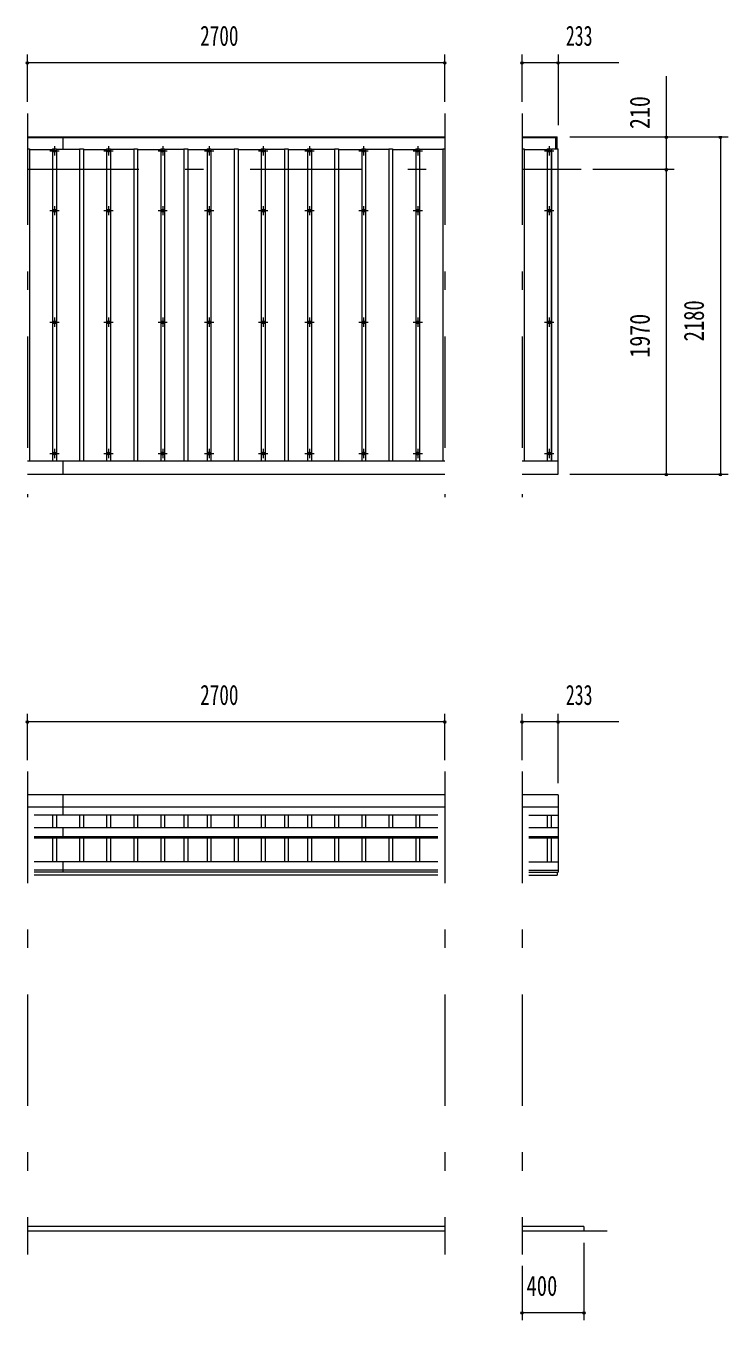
# Model space of a CAD drawing. Units: millimetres, scale not verified. Extents: x -25340 to 25344, y -10500 to 10500.
# Drawn here: x -10443 to -5900, y 1220 to 9584 of the extents above; entities that cross this region are included whole.
import ezdxf
from ezdxf.enums import TextEntityAlignment as Align

# ---------------------------------------------------------------- set-up
doc = ezdxf.new("R2010")
doc.units = ezdxf.units.MM
doc.header["$LTSCALE"] = 60
doc.linetypes.add('USER3', pattern=[24, 12, -5, 2, -5])
for name, color, linetype, lineweight in [('0-2_1-05BOLD', 7, 'Continuous', 18), ('0-3_1-25CENTER', 3, 'USER3', 18), ('0-4_1-45THIN', 4, 'Continuous', 18), ('0-5_1-55DIM', 3, 'Continuous', 18)]:
    doc.layers.add(name, color=color, linetype=linetype, lineweight=lineweight)
doc.styles.add('ＭＳ ゴシック', font='')
doc.styles.get('ＭＳ ゴシック').set_extended_font_data('MS Gothic')

msp = doc.modelspace()

# ---------------------------------------------------------------- linework, layer by layer
at = {"layer": '0-2_1-05BOLD'}
for p, q in [((-10432.78, 8867.67), (-7732.77, 8867.67)), ((-10202.77, 8867.67), (-10202.77, 8784.63)), ((-7232.77, 8867.67), (-7004.78, 8867.67)), ((-7014.78, 8790.67), (-7014.78, 8867.67)), ((-7004.78, 8790.67), (-7004.78, 8867.67)), ((-10432.78, 8862.67), (-7732.77, 8862.67)), ((-7232.77, 8862.67), (-7014.78, 8862.67)), ((-7039.77, 8790.67), (-6999.78, 8790.67)), ((-7039.77, 6773.43), (-7039.77, 8790.67)), ((-10432.77, 6773.43), (-7732.77, 6773.43)), ((-10202.77, 6773.43), (-10202.77, 6687.67)), ((-7232.77, 6773.43), (-6999.78, 6773.43)), ((-10432.77, 6687.67), (-7732.77, 6687.67)), ((-7732.77, 4614.67), (-10432.77, 4614.67)), ((-10202.77, 4614.67), (-10202.77, 4482.27)), ((-6999.77, 4614.67), (-7232.77, 4614.67)), ((-6999.77, 4614.67), (-6999.77, 4115.47)), ((-10432.77, 4537.52), (-7732.77, 4537.52)), ((-7232.77, 4537.52), (-6999.77, 4537.52)), ((-7777.32, 4482.27), (-10388.22, 4482.27)), ((-7188.23, 4482.27), (-6999.77, 4482.27)), ((-10388.22, 4402.96), (-7777.32, 4402.96)), ((-10202.77, 4402.96), (-10202.77, 4337.03)), ((-7188.23, 4402.96), (-6999.77, 4402.96)), ((-10388.22, 4345.26), (-7777.32, 4345.26)), ((-10388.22, 4337.03), (-7777.32, 4337.03)), ((-7188.23, 4345.26), (-6999.77, 4345.26)), ((-7188.23, 4337.03), (-6999.77, 4337.03)), ((-7777.32, 4182.45), (-10388.22, 4182.45)), ((-10202.77, 4182.45), (-10202.77, 4115.47)), ((-7188.23, 4182.45), (-6999.77, 4182.45)), ((-7777.32, 4127.33), (-10388.22, 4127.33)), ((-7777.32, 4115.47), (-10388.22, 4115.47)), ((-7188.23, 4127.33), (-6999.77, 4127.33)), ((-7188.23, 4115.47), (-6999.77, 4115.47)), ((-7004.77, 4115.47), (-7004.77, 4094.67)), ((-7777.32, 4094.67), (-10388.22, 4094.67)), ((-7188.23, 4094.67), (-7004.77, 4094.67)), ((-7732.77, 1824.67), (-10432.77, 1824.67)), ((-7732.77, 1794.67), (-10432.77, 1794.67)), ((-6832.77, 1824.67), (-7232.77, 1824.67)), ((-6682.77, 1794.67), (-7232.77, 1794.67)), ((-6832.77, 1824.67), (-6832.77, 1794.67))]:
    msp.add_line(p, q, dxfattribs=at)
msp.add_lwpolyline([(-7232.77, 6687.67), (-6999.78, 6687.67), (-6999.78, 8790.67)], dxfattribs=at)
for centre in [(-10257.77, 8390.17), (-9907.77, 8390.17), (-9557.77, 8390.17), (-9257.77, 8390.17), (-8907.77, 8390.17), (-8607.77, 8390.17), (-8257.77, 8390.17), (-7907.77, 8390.17), (-7057.77, 8390.17), (-10257.77, 7668.51), (-9907.77, 7668.51), (-9557.77, 7668.51), (-9257.77, 7668.51), (-8907.77, 7668.51), (-8607.77, 7668.51), (-8257.77, 7668.51), (-7907.77, 7668.51), (-7057.77, 7668.51), (-10257.77, 6820.85), (-9907.77, 6820.85), (-9557.77, 6820.85), (-9257.77, 6820.85), (-8907.77, 6820.85), (-8607.77, 6820.85), (-8257.77, 6820.85), (-7907.77, 6820.85), (-7057.77, 6820.85)]:
    msp.add_circle(centre, 10, dxfattribs=at)
for centre, start, end in [((-10257.77, 8765.7), 46.39838, 133.60162), ((-10257.77, 8786.71), 226.3961, 313.6039), ((-9907.77, 8765.7), 46.39838, 133.60162), ((-9907.77, 8786.71), 226.3961, 313.6039), ((-9557.77, 8765.7), 46.39838, 133.60162), ((-9557.77, 8786.71), 226.3961, 313.6039), ((-9257.77, 8765.7), 46.39838, 133.60162), ((-9257.77, 8786.71), 226.3961, 313.6039), ((-8907.77, 8765.7), 46.39838, 133.60162), ((-8907.77, 8786.71), 226.3961, 313.6039), ((-8607.77, 8765.7), 46.39838, 133.60162), ((-8607.77, 8786.71), 226.3961, 313.6039), ((-8257.77, 8765.7), 46.39838, 133.60162), ((-8257.77, 8786.71), 226.3961, 313.6039), ((-7907.77, 8765.7), 46.39838, 133.60162), ((-7907.77, 8786.71), 226.3961, 313.6039), ((-7057.77, 8765.7), 46.39838, 133.60162), ((-7057.77, 8786.71), 226.3961, 313.6039)]:
    msp.add_arc(centre, 14.5, start, end, dxfattribs=at)
at = {"layer": '0-3_1-25CENTER'}
for p, q in [((-10432.78, 9017.67), (-10432.77, 6537.67)), ((-7732.77, 9017.67), (-7732.77, 6537.67)), ((-7232.77, 9017.67), (-7232.77, 6537.67)), ((-10257.77, 8806.2), (-10257.77, 8746.2)), ((-9907.77, 8806.2), (-9907.77, 8746.2)), ((-9557.77, 8806.2), (-9557.77, 8746.2)), ((-9257.77, 8806.2), (-9257.77, 8746.2)), ((-8907.77, 8806.2), (-8907.77, 8746.2)), ((-8607.77, 8806.2), (-8607.77, 8746.2)), ((-8257.77, 8806.2), (-8257.77, 8746.2)), ((-7907.77, 8806.2), (-7907.77, 8746.2)), ((-7057.77, 8806.2), (-7057.77, 8746.2)), ((-10287.77, 8776.2), (-10227.77, 8776.2)), ((-9937.77, 8776.2), (-9877.77, 8776.2)), ((-9587.77, 8776.2), (-9527.77, 8776.2)), ((-9287.77, 8776.2), (-9227.77, 8776.2)), ((-8937.77, 8776.2), (-8877.77, 8776.2)), ((-8637.77, 8776.2), (-8577.77, 8776.2)), ((-8287.77, 8776.2), (-8227.77, 8776.2)), ((-7937.77, 8776.2), (-7877.77, 8776.2)), ((-7087.77, 8776.2), (-7027.77, 8776.2)), ((-10432.78, 8657.67), (-7732.77, 8657.67)), ((-7232.77, 8657.67), (-6849.77, 8657.67)), ((-10287.77, 8390.17), (-10227.77, 8390.17)), ((-10257.77, 8420.16), (-10257.77, 8360.17)), ((-9937.77, 8390.17), (-9877.77, 8390.17)), ((-9907.77, 8420.16), (-9907.77, 8360.17)), ((-9587.77, 8390.17), (-9527.77, 8390.17)), ((-9557.77, 8420.16), (-9557.77, 8360.17)), ((-9287.77, 8390.17), (-9227.77, 8390.17)), ((-9257.77, 8420.16), (-9257.77, 8360.17)), ((-8937.77, 8390.17), (-8877.77, 8390.17)), ((-8907.77, 8420.16), (-8907.77, 8360.17)), ((-8637.77, 8390.17), (-8577.77, 8390.17)), ((-8607.77, 8420.16), (-8607.77, 8360.17)), ((-8287.77, 8390.17), (-8227.77, 8390.17)), ((-8257.77, 8420.16), (-8257.77, 8360.17)), ((-7937.77, 8390.17), (-7877.77, 8390.17)), ((-7907.77, 8420.16), (-7907.77, 8360.17)), ((-7087.77, 8390.17), (-7027.77, 8390.17)), ((-7057.77, 8420.16), (-7057.77, 8360.17)), ((-10257.77, 7698.51), (-10257.77, 7638.5)), ((-9907.77, 7698.51), (-9907.77, 7638.5)), ((-9557.77, 7698.51), (-9557.77, 7638.5)), ((-9257.77, 7698.51), (-9257.77, 7638.5)), ((-8907.77, 7698.51), (-8907.77, 7638.5)), ((-8607.77, 7698.51), (-8607.77, 7638.5)), ((-8257.77, 7698.51), (-8257.77, 7638.5)), ((-7907.77, 7698.51), (-7907.77, 7638.5)), ((-7057.77, 7698.51), (-7057.77, 7638.5)), ((-10287.77, 7668.51), (-10227.77, 7668.51)), ((-9937.77, 7668.51), (-9877.77, 7668.51)), ((-9587.77, 7668.51), (-9527.77, 7668.51)), ((-9287.77, 7668.51), (-9227.77, 7668.51)), ((-8937.77, 7668.51), (-8877.77, 7668.51)), ((-8637.77, 7668.51), (-8577.77, 7668.51)), ((-8287.77, 7668.51), (-8227.77, 7668.51)), ((-7937.77, 7668.51), (-7877.77, 7668.51)), ((-7087.77, 7668.51), (-7027.77, 7668.51)), ((-10287.77, 6820.85), (-10227.77, 6820.85)), ((-10257.77, 6850.84), (-10257.77, 6790.85)), ((-9937.77, 6820.85), (-9877.77, 6820.85)), ((-9907.77, 6850.84), (-9907.77, 6790.85)), ((-9587.77, 6820.85), (-9527.77, 6820.85)), ((-9557.77, 6850.84), (-9557.77, 6790.85)), ((-9287.77, 6820.85), (-9227.77, 6820.85)), ((-9257.77, 6850.84), (-9257.77, 6790.85)), ((-8937.77, 6820.85), (-8877.77, 6820.85)), ((-8907.77, 6850.84), (-8907.77, 6790.85)), ((-8637.77, 6820.85), (-8577.77, 6820.85)), ((-8607.77, 6850.84), (-8607.77, 6790.85)), ((-8287.77, 6820.85), (-8227.77, 6820.85)), ((-8257.77, 6850.84), (-8257.77, 6790.85)), ((-7937.77, 6820.85), (-7877.77, 6820.85)), ((-7907.77, 6850.84), (-7907.77, 6790.85)), ((-7087.77, 6820.85), (-7027.77, 6820.85)), ((-7057.77, 6850.84), (-7057.77, 6790.85)), ((-10432.77, 4764.67), (-10432.77, 1644.67)), ((-7732.77, 4764.67), (-7732.77, 1644.67)), ((-7232.77, 4764.67), (-7232.77, 1644.67))]:
    msp.add_line(p, q, dxfattribs=at)
at = {"layer": '0-4_1-45THIN'}
for p, q in [((-10420.28, 8784.63), (-10270.28, 8784.63)), ((-10270.27, 8790.67), (-10270.27, 6773.43)), ((-10270.27, 8790.67), (-10245.27, 8790.67)), ((-10245.27, 8790.67), (-10245.27, 6773.43)), ((-10095.27, 8784.63), (-10245.27, 8784.63)), ((-10095.27, 8790.67), (-10070.27, 8790.67)), ((-10095.27, 8790.67), (-10095.27, 6773.43)), ((-10070.27, 8790.67), (-10070.27, 6773.43)), ((-10070.27, 8784.63), (-9920.27, 8784.63)), ((-9920.27, 8790.67), (-9895.27, 8790.67)), ((-9920.27, 8790.67), (-9920.27, 6773.43)), ((-9895.27, 8790.67), (-9895.27, 6773.43)), ((-9745.27, 8784.63), (-9895.27, 8784.63)), ((-9745.27, 8790.67), (-9745.27, 6773.43)), ((-9745.27, 8790.67), (-9720.27, 8790.67)), ((-9720.27, 8790.67), (-9720.27, 6773.43)), ((-9720.27, 8784.63), (-9570.27, 8784.63)), ((-9570.27, 8790.67), (-9570.27, 6773.43)), ((-9570.27, 8790.67), (-9545.27, 8790.67)), ((-9545.27, 8790.67), (-9545.27, 6773.43)), ((-9420.28, 8784.63), (-9545.27, 8784.63)), ((-9420.28, 8790.67), (-9395.27, 8790.67)), ((-9420.28, 8790.67), (-9420.27, 6773.43)), ((-9395.27, 8790.67), (-9395.27, 6773.43)), ((-9395.27, 8784.63), (-9270.27, 8784.63)), ((-9270.27, 8790.67), (-9245.27, 8790.67)), ((-9270.27, 8790.67), (-9270.27, 6773.43)), ((-9245.27, 8790.67), (-9245.27, 6773.43)), ((-9095.27, 8784.63), (-9245.27, 8784.63)), ((-9095.27, 8790.67), (-9070.27, 8790.67)), ((-9095.27, 8790.67), (-9095.27, 6773.43)), ((-9070.27, 8790.67), (-9070.27, 6773.43)), ((-9070.27, 8784.63), (-8920.27, 8784.63)), ((-8920.27, 8790.67), (-8895.27, 8790.67)), ((-8920.27, 8790.67), (-8920.27, 6773.43)), ((-8895.27, 8790.67), (-8895.27, 6773.43)), ((-8770.27, 8784.63), (-8895.27, 8784.63)), ((-8770.27, 8790.67), (-8745.27, 8790.67)), ((-8770.27, 8790.67), (-8770.27, 6773.43)), ((-8745.27, 8790.67), (-8745.27, 6773.43)), ((-8745.27, 8784.63), (-8620.27, 8784.63)), ((-8620.27, 8790.67), (-8620.27, 6773.43)), ((-8620.27, 8790.67), (-8595.27, 8790.67)), ((-8595.27, 8790.67), (-8595.27, 6773.43)), ((-8445.27, 8784.63), (-8595.27, 8784.63)), ((-8445.27, 8790.67), (-8445.27, 6773.43)), ((-8445.27, 8790.67), (-8420.27, 8790.67)), ((-8420.27, 8790.67), (-8420.27, 6773.43)), ((-8420.27, 8784.63), (-8270.27, 8784.63)), ((-8270.27, 8790.67), (-8245.27, 8790.67)), ((-8270.27, 8790.67), (-8270.27, 6773.43)), ((-8245.27, 8790.67), (-8245.27, 6773.43)), ((-8095.27, 8784.63), (-8245.27, 8784.63)), ((-8095.27, 8790.67), (-8095.27, 6773.43)), ((-8095.27, 8790.67), (-8070.27, 8790.67)), ((-8070.27, 8790.67), (-8070.27, 6773.43)), ((-8070.27, 8784.63), (-7920.27, 8784.63)), ((-7920.27, 8790.67), (-7920.27, 6773.43)), ((-7745.27, 8784.63), (-7895.27, 8784.63)), ((-7745.27, 8790.67), (-7745.27, 6773.43)), ((-7745.27, 8790.67), (-7732.77, 8790.67)), ((-7232.77, 8790.67), (-7220.27, 8790.67)), ((-7220.27, 8790.67), (-7220.27, 6773.43)), ((-7220.27, 8784.63), (-7070.27, 8784.63)), ((-7070.27, 8790.67), (-7070.27, 6773.43)), ((-7039.77, 8775.67), (-7045.27, 8775.67)), ((-10270.27, 4482.27), (-10270.27, 4402.96)), ((-10245.27, 4482.27), (-10245.27, 4402.96)), ((-10095.27, 4482.27), (-10095.27, 4402.96)), ((-10070.27, 4482.27), (-10070.27, 4402.96)), ((-9920.27, 4482.27), (-9920.27, 4402.96)), ((-9895.27, 4482.27), (-9895.27, 4402.96)), ((-9745.27, 4482.27), (-9745.27, 4402.96)), ((-9720.27, 4482.27), (-9720.27, 4402.96)), ((-9570.27, 4482.27), (-9570.27, 4402.96)), ((-9545.27, 4482.27), (-9545.27, 4402.96)), ((-9420.27, 4482.27), (-9420.27, 4402.96)), ((-9395.27, 4482.27), (-9395.27, 4402.96)), ((-9270.27, 4482.27), (-9270.27, 4402.96)), ((-9245.27, 4482.27), (-9245.27, 4402.96)), ((-9095.27, 4482.27), (-9095.27, 4402.96)), ((-9070.27, 4482.27), (-9070.27, 4402.96)), ((-8920.27, 4482.27), (-8920.27, 4402.96)), ((-8895.27, 4482.27), (-8895.27, 4402.96)), ((-8770.27, 4482.27), (-8770.27, 4402.96)), ((-8745.27, 4482.27), (-8745.27, 4402.96)), ((-8620.27, 4482.27), (-8620.27, 4402.96)), ((-8595.27, 4482.27), (-8595.27, 4402.96)), ((-8445.27, 4482.27), (-8445.27, 4402.96)), ((-8420.27, 4482.27), (-8420.27, 4402.96)), ((-8270.27, 4482.27), (-8270.27, 4402.96)), ((-8245.27, 4482.27), (-8245.27, 4402.96)), ((-8095.27, 4482.27), (-8095.27, 4402.96)), ((-8070.27, 4482.27), (-8070.27, 4402.96)), ((-7920.27, 4482.27), (-7920.27, 4402.96)), ((-7895.27, 4482.27), (-7895.27, 4402.96)), ((-7070.27, 4482.27), (-7070.27, 4402.96)), ((-7045.27, 4482.27), (-7045.27, 4402.96)), ((-10270.27, 4337.03), (-10270.27, 4182.45)), ((-10245.27, 4337.03), (-10245.27, 4182.45)), ((-10095.27, 4337.03), (-10095.27, 4182.45)), ((-10070.27, 4337.03), (-10070.27, 4182.45)), ((-9920.27, 4337.03), (-9920.27, 4182.45)), ((-9895.27, 4337.03), (-9895.27, 4182.45)), ((-9745.27, 4337.03), (-9745.27, 4182.45)), ((-9720.27, 4337.03), (-9720.27, 4182.45)), ((-9570.27, 4337.03), (-9570.27, 4182.45)), ((-9545.27, 4337.03), (-9545.27, 4182.45)), ((-9420.27, 4337.03), (-9420.27, 4182.45)), ((-9395.27, 4337.03), (-9395.27, 4182.45)), ((-9270.27, 4337.03), (-9270.27, 4182.45)), ((-9245.27, 4337.03), (-9245.27, 4182.45)), ((-9095.27, 4337.03), (-9095.27, 4182.45)), ((-9070.27, 4337.03), (-9070.27, 4182.45)), ((-8920.27, 4337.03), (-8920.27, 4182.45)), ((-8895.27, 4337.03), (-8895.27, 4182.45)), ((-8770.27, 4337.03), (-8770.27, 4182.45)), ((-8745.27, 4337.03), (-8745.27, 4182.45)), ((-8620.27, 4337.03), (-8620.27, 4182.45)), ((-8595.27, 4337.03), (-8595.27, 4182.45)), ((-8445.27, 4337.03), (-8445.27, 4182.45)), ((-8420.27, 4337.03), (-8420.27, 4182.45)), ((-8270.27, 4337.03), (-8270.27, 4182.45)), ((-8245.27, 4337.03), (-8245.27, 4182.45)), ((-8095.27, 4337.03), (-8095.27, 4182.45)), ((-8070.27, 4337.03), (-8070.27, 4182.45)), ((-7920.27, 4337.03), (-7920.27, 4182.45)), ((-7895.27, 4337.03), (-7895.27, 4182.45)), ((-7070.27, 4337.03), (-7070.27, 4182.45)), ((-7045.27, 4337.03), (-7045.27, 4182.45))]:
    msp.add_line(p, q, dxfattribs=at)
for points in [[(-10432.78, 8790.67), (-10420.28, 8790.67), (-10420.28, 6773.43)], [(-7920.27, 8790.67), (-7895.27, 8790.67), (-7895.27, 6773.43)], [(-7070.27, 8790.67), (-7045.27, 8790.67), (-7045.27, 6773.43)]]:
    msp.add_lwpolyline(points, dxfattribs=at)
at = {"layer": '0-5_1-55DIM'}
for p, q in [((-10432.78, 9092.68), (-10432.77, 9398.67)), ((-7732.77, 9092.68), (-7732.77, 9398.67)), ((-7232.77, 9092.68), (-7232.77, 9398.67)), ((-6999.78, 9398.67), (-6999.78, 8942.68)), ((-10422.78, 9348.67), (-10442.78, 9348.67)), ((-10432.77, 9348.67), (-7732.77, 9348.67)), ((-7722.77, 9348.67), (-7742.77, 9348.67)), ((-7222.77, 9348.67), (-7242.77, 9348.67)), ((-7232.77, 9348.67), (-6607.28, 9348.67)), ((-6989.78, 9348.67), (-7009.78, 9348.67)), ((-6299.77, 9260.17), (-6299.77, 6687.67)), ((-6924.77, 8867.67), (-5899.77, 8867.67)), ((-6289.77, 8867.67), (-6309.77, 8867.67)), ((-5939.78, 8867.67), (-5959.78, 8867.67)), ((-5949.77, 8867.67), (-5949.77, 6687.67)), ((-6774.77, 8657.67), (-6249.77, 8657.67)), ((-6289.77, 8657.67), (-6309.77, 8657.67)), ((-6924.77, 6687.67), (-5899.77, 6687.67)), ((-6289.77, 6687.67), (-6309.77, 6687.67)), ((-5939.78, 6687.67), (-5959.78, 6687.67)), ((-10432.77, 4839.67), (-10432.77, 5138.67)), ((-7732.77, 4839.67), (-7732.77, 5138.67)), ((-7232.77, 4839.67), (-7232.77, 5138.67)), ((-6999.77, 4689.67), (-6999.77, 5138.67)), ((-10422.77, 5088.67), (-10442.77, 5088.67)), ((-10432.77, 5088.67), (-7732.77, 5088.67)), ((-7722.77, 5088.67), (-7742.77, 5088.67)), ((-7222.77, 5088.67), (-7242.77, 5088.67)), ((-7232.77, 5088.67), (-6607.28, 5088.67)), ((-6989.77, 5088.67), (-7009.77, 5088.67)), ((-6832.77, 1719.67), (-6832.77, 1219.67)), ((-7232.77, 1569.67), (-7232.77, 1219.67)), ((-7222.77, 1269.67), (-7242.77, 1269.67)), ((-7232.77, 1269.67), (-6832.77, 1269.67)), ((-6822.77, 1269.67), (-6842.77, 1269.67))]:
    msp.add_line(p, q, dxfattribs=at)
for centre in [(-10432.78, 9348.67), (-7732.77, 9348.67), (-7232.77, 9348.67), (-6999.78, 9348.67), (-6299.77, 8867.67), (-5949.78, 8867.67), (-6299.77, 8657.67), (-6299.77, 6687.67), (-5949.78, 6687.67), (-10432.77, 5088.67), (-7732.77, 5088.67), (-7232.77, 5088.67), (-6999.77, 5088.67), (-7232.77, 1269.67), (-6832.77, 1269.67)]:
    msp.add_arc(centre, 10, 180, 0, dxfattribs=at)

# ---------------------------------------------------------------- texts
at = {"layer": '0-5_1-55DIM', "color": 7, "style": 'ＭＳ ゴシック'}
for s, width, p in [('2700', 0.7, (-9315.27, 9416.43)), ('233', 0.65, (-6949.78, 9416.43)), ('2700', 0.7, (-9315.27, 5156.43)), ('233', 0.65, (-6949.77, 5156.43)), ('400', 0.75, (-7204.03, 1337.43))]:
    msp.add_text(s, height=130.2, dxfattribs=dict(at, width=width)).set_placement(p, align=Align.BOTTOM_LEFT)
for s, width, p in [('210', 0.8, (-6367.54, 8917.67)), ('2180', 0.75, (-6017.54, 7545.17)), ('1970', 0.8, (-6367.54, 7440.17))]:
    msp.add_text(s, height=130.2, rotation=90, dxfattribs=dict(at, width=width)).set_placement(p, align=Align.BOTTOM_LEFT)

doc.saveas('drawing.dxf')
